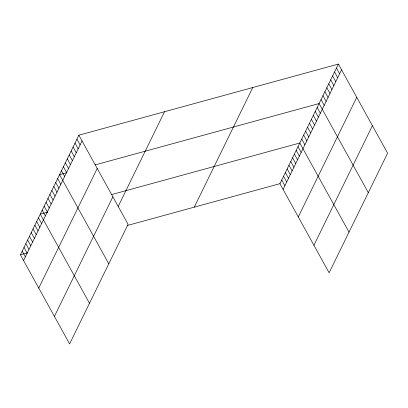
<?xml version="1.0" encoding="UTF-8"?>
<svg xmlns="http://www.w3.org/2000/svg" width="408" height="408" viewBox="0 0 408 408"><rect width="100%" height="100%" fill="white"/><g stroke="black" fill="none" stroke-linecap="round" stroke-linejoin="round"><path stroke-width="0.61" d="M78.871 135.196L128.076 224.329L69.605 343.929L20.4 254.801L78.871 135.196L338.395 64.071L387.6 153.199L329.129 272.804L279.924 183.671L338.395 64.071M23.562 260.534L82.039 140.928M38.755 288.053L97.232 168.453M54.412 316.409L112.883 196.809M118.177 206.504L164.516 111.726M194.279 207.142L252.756 87.541M283.091 189.404L341.562 69.804M298.284 216.923L356.755 97.323M313.936 245.279L372.407 125.679M66.917 172.655L59.578 174.665L108.778 263.798M95.059 164.939L319.102 103.54L368.302 192.668M47.624 212.124L40.28 214.134L89.485 303.266M111.241 194.687L299.804 143.009L349.008 232.137M20.4 254.801L27.739 252.787M127.219 225.522L279.924 183.671M336.467 68.019L339.629 73.751M334.54 71.966L337.702 77.693M332.607 75.908L335.774 81.641M330.679 79.856L333.841 85.588M328.751 83.803L331.913 89.536M326.818 87.751L329.985 93.483M324.89 91.698L328.052 97.43M322.963 95.645L326.125 101.378M321.03 99.593L324.197 105.325M317.169 107.488L320.336 113.22M315.241 111.43L318.408 117.162M313.313 115.377L316.475 121.11M311.38 119.325L314.548 125.057M309.453 123.272L312.615 129.005M307.525 127.219L310.687 132.952M305.592 131.167L308.759 136.899M303.664 135.114L306.826 140.847M301.736 139.062L304.898 144.794M297.998 146.701L301.16 152.434M296.193 150.399L299.355 156.131M294.382 154.096L297.549 159.829M292.577 157.794L295.739 163.526M290.766 161.492L293.933 167.224M288.961 165.189L292.123 170.921M287.155 168.886L290.317 174.619M285.345 172.579L288.512 178.311M283.54 176.276L286.702 182.009M281.729 179.974L284.896 185.706M76.944 139.143L80.106 144.876M75.016 143.091L78.178 148.823M73.083 147.038L76.25 152.77M71.155 150.986L74.317 156.718M69.222 154.933L72.389 160.665M67.294 158.88L70.462 164.613M65.367 162.828L68.529 168.555M63.434 166.77L66.601 172.502M61.506 170.717L64.673 176.45M57.645 178.612L60.812 184.345M55.718 182.56L58.88 188.292M53.79 186.507L56.952 192.239M51.857 190.454L55.024 196.187M49.929 194.402L53.091 200.134M48.001 198.349L51.163 204.082M46.068 202.291L49.235 208.024M44.14 206.239L47.303 211.971M42.213 210.186L45.375 215.919M38.474 217.831L41.636 223.564M36.664 221.529L39.831 227.261M34.858 225.226L38.026 230.959M33.053 228.924L36.215 234.656M31.243 232.616L34.41 238.349M29.437 236.314L32.599 242.046M27.632 240.011L30.794 245.744M25.821 243.709L28.988 249.441M24.016 247.406L27.178 253.139M22.205 251.104L25.372 256.836"/></g></svg>
